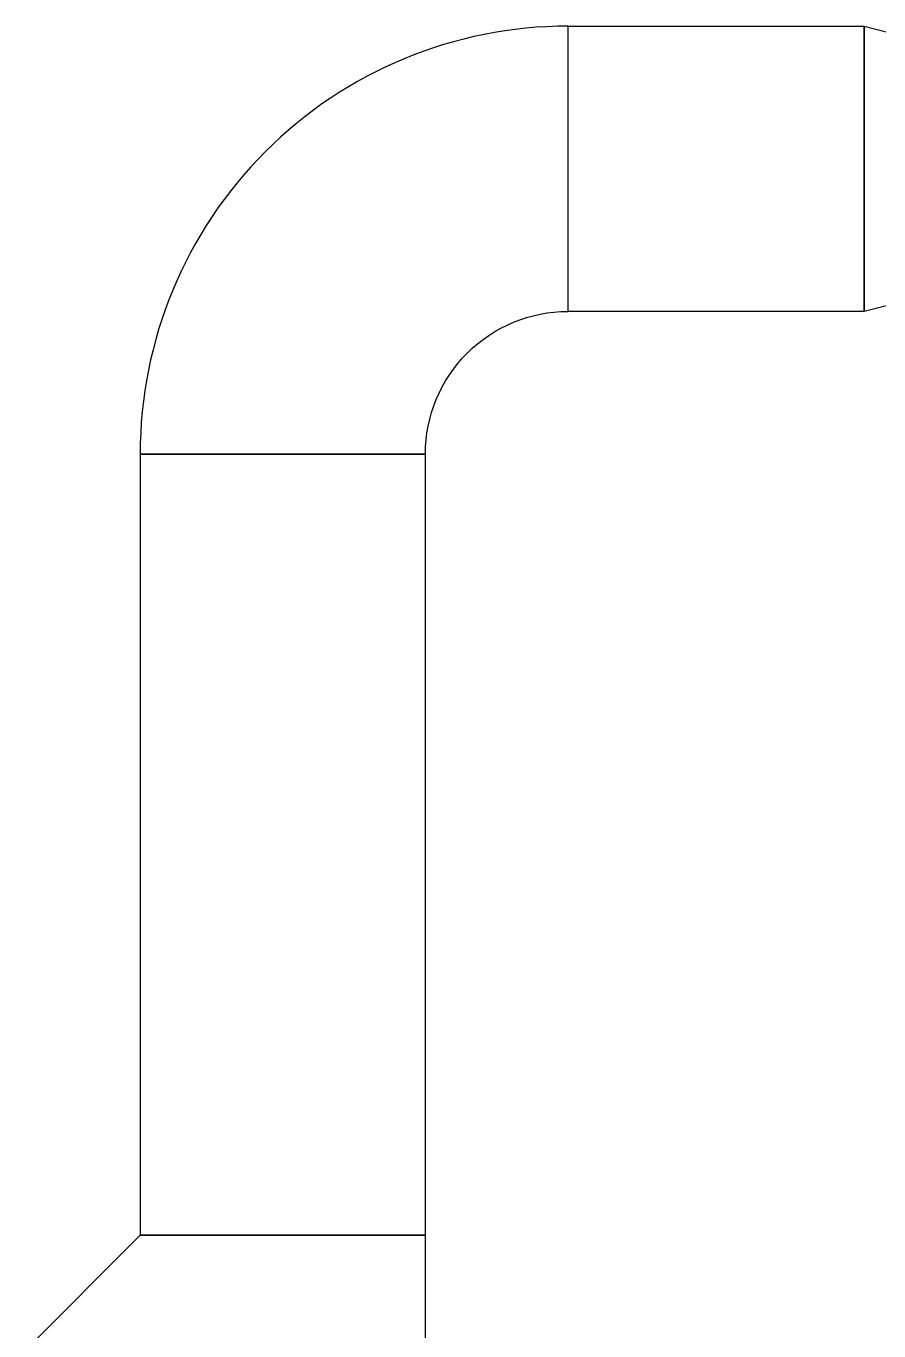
# Model space of a CAD drawing. Header units: inches. Extents: x -172 to 5713, y -54 to 3470.
# Drawn here: x 1076.6 to 1151.3, y 999.9 to 1114.2 of the extents above; entities that cross this region are included whole.
import ezdxf

# ---------------------------------------------------------------- set-up
doc = ezdxf.new("R2010")
doc.units = ezdxf.units.IN
doc.header["$MEASUREMENT"] = 0
doc.layers.add('MTY-UFLEME-KANALI', color=20, linetype='Continuous')

msp = doc.modelspace()

# ---------------------------------------------------------------- linework, layer by layer
at = {"layer": 'MTY-UFLEME-KANALI'}
msp.add_lwpolyline([(1124.05, 1089.21), (1124.05, 1114.21), (1124.05, 1114.21, 0.414214), (1086.55, 1076.71), (1086.55, 1076.71), (1111.55, 1076.71, -0.414214), (1124.05, 1089.21)], format="xyb", close=True, dxfattribs=at)
for points in [[(1150, 1114.21), (1150, 1089.21), (1124.05, 1089.21), (1124.05, 1114.21)], [(1160, 1111.64), (1160, 1091.74), (1150, 1089.21), (1150, 1114.21)], [(1111.55, 1008.24), (1111.55, 1076.71), (1086.55, 1076.71), (1086.55, 1008.24)], [(1076.55, 998.24), (1111.55, 998.24), (1111.55, 1008.24), (1086.55, 1008.24)]]:
    msp.add_lwpolyline(points, close=True, dxfattribs=at)

doc.saveas('drawing.dxf')
